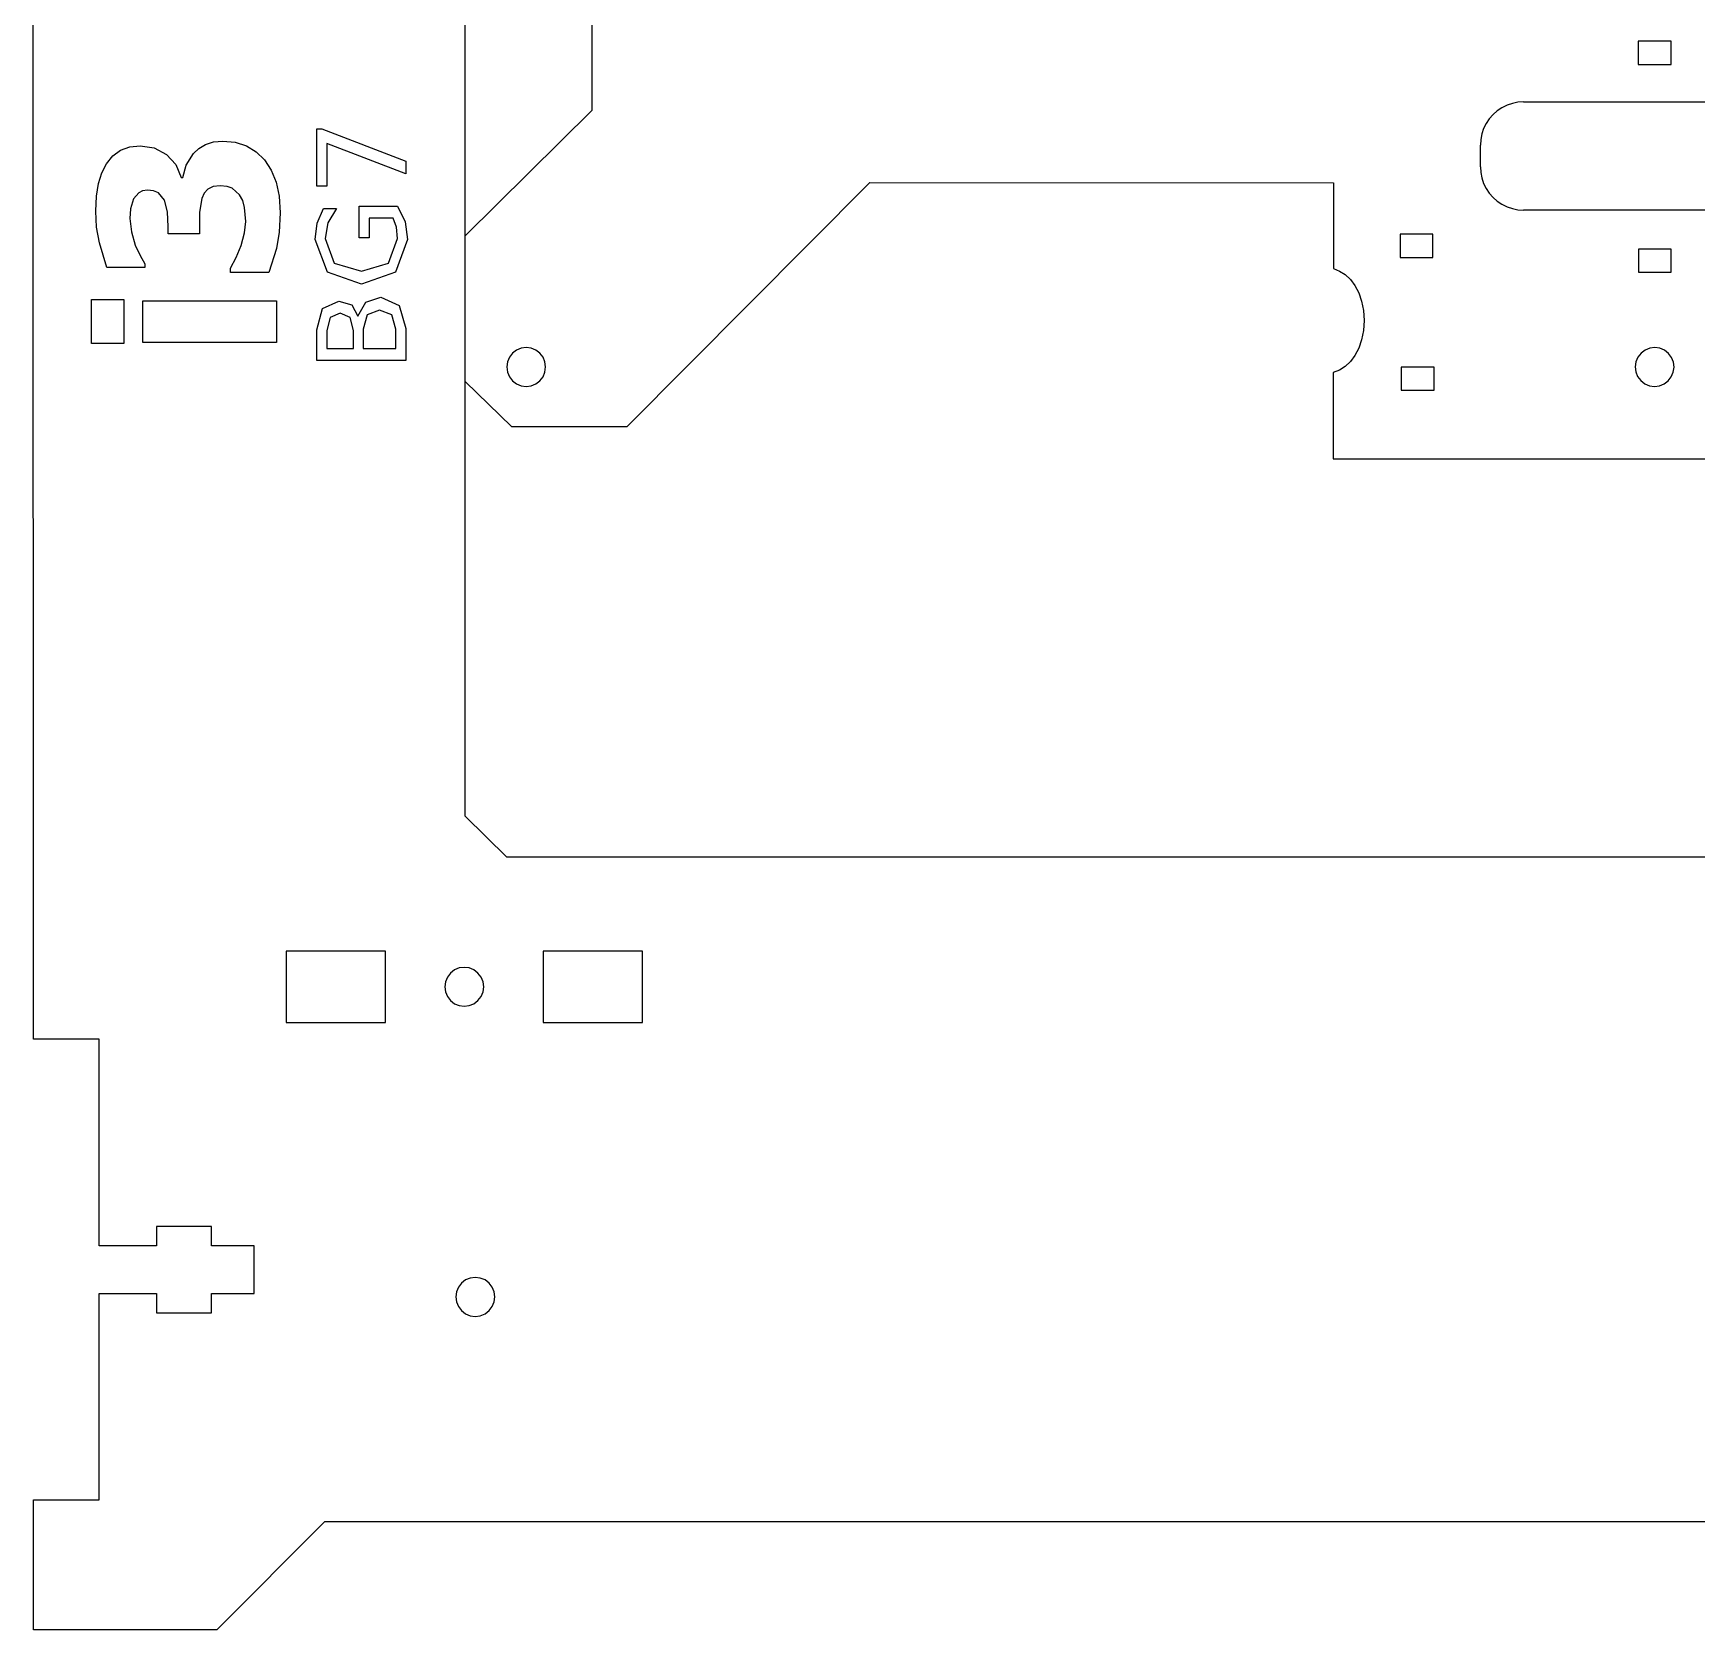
# Model space of a CAD drawing. Extents: x -217 to 602, y -128 to 416.
# Drawn here: x -217.3 to -63.5, y -10.7 to 136.9 of the extents above; entities that cross this region are included whole.
import ezdxf

# ---------------------------------------------------------------- set-up
doc = ezdxf.new("R2010")
doc.units = 0
doc.layers.add('Layer_1', color=7, linetype='CONTINUOUS')

msp = doc.modelspace()

# ---------------------------------------------------------------- linework, layer by layer
at = {"layer": 'Layer_1', "color": 4}
for p, q in [((-165.704128, 183.305169), (-165.647108, 129.773032)), ((-165.647108, 129.773032), (-177.320959, 118.224047)), ((-162.399249, 100.579683), (-139.954931, 123.133359)), ((-139.954931, 123.133359), (-97.087546, 123.090179)), ((-97.087546, 123.090179), (-97.109842, 115.16363)), ((-97.109842, 115.16363), (-96.550576, 114.940533)), ((-96.550576, 114.940533), (-96.016171, 114.606297)), ((-96.016171, 114.606297), (-95.532572, 114.151101)), ((-95.532572, 114.151101), (-95.111229, 113.593289)), ((-95.111229, 113.593289), (-94.763587, 112.917197)), ((-94.763587, 112.917197), (-94.501098, 112.141227)), ((-94.501098, 112.141227), (-94.335208, 111.283723)), ((-94.335208, 111.283723), (-94.277366, 110.363058)), ((-94.335208, 109.442421), (-94.501098, 108.584917)), ((-94.277366, 110.363058), (-94.335208, 109.442421)), ((-94.763587, 107.808947), (-95.111229, 107.132855)), ((-94.501098, 108.584917), (-94.763587, 107.808947)), ((-96.016171, 106.119847), (-96.550576, 105.785611)), ((-95.532572, 106.575043), (-96.016171, 106.119847)), ((-95.111229, 107.132855), (-95.532572, 106.575043)), ((-177.320959, 104.708566), (-173.074587, 100.579655)), ((-97.113739, 105.571715), (-97.118791, 97.590386)), ((-96.550576, 105.785611), (-97.113739, 105.571715)), ((-173.074587, 100.579655), (-162.399249, 100.579683)), ((-97.118791, 97.590386), (-60.321832, 97.564421))]:
    msp.add_line(p, q, dxfattribs=at)
at = {"layer": 'Layer_1', "color": 3}
for p, q in [((-177.349263, 64.545124), (-177.349263, 177.370894)), ((-173.518378, 60.754682), (-177.349263, 64.545124)), ((103.578773, 60.754682), (-173.518378, 60.754682)), ((-211.181498, 24.804933), (-211.181498, 43.904773)), ((-200.802296, 26.604918), (-205.892118, 26.604918)), ((-205.892118, 26.604918), (-205.892118, 24.804933)), ((-200.802296, 24.804933), (-200.802296, 26.604918)), ((-205.892118, 24.804933), (-211.181498, 24.804933)), ((-196.860188, 24.804933), (-200.802296, 24.804933)), ((-196.860188, 20.404933), (-196.860188, 24.804933)), ((-211.181498, 1.305082), (-211.181498, 20.404933)), ((-211.181498, 20.404933), (-205.892118, 20.404933)), ((-205.892118, 20.404933), (-205.892118, 18.604948)), ((-200.802296, 18.604948), (-200.802296, 20.404933)), ((-200.802296, 20.404933), (-196.860188, 20.404933)), ((-205.892118, 18.604948), (-200.802296, 18.604948))]:
    msp.add_line(p, q, dxfattribs=at)
at = {"layer": 'Layer_1', "color": 2}
for p, q in [((-217.260847, 43.909317), (-217.278345, 169.482515)), ((-211.181498, 43.904773), (-217.269314, 43.904773)), ((-217.269314, 1.305082), (-211.181498, 1.305082)), ((-217.269314, -10.69481), (-217.269314, 1.305082)), ((-200.303299, -10.69481), (-190.323272, -0.694886)), ((-190.323272, -0.694886), (83.627976, -0.694886)), ((-200.303299, -10.69481), (-217.269314, -10.69481))]:
    msp.add_line(p, q, dxfattribs=at)
at = {"layer": 'Layer_1', "color": 7}
for p, q in [((-68.924066, 136.18783), (-68.924066, 134.053186)), ((-65.898567, 136.18783), (-68.924066, 136.18783)), ((-65.898567, 134.053186), (-65.898567, 136.18783)), ((-68.924066, 134.053186), (-65.898567, 134.053186)), ((-82.353068, 129.408062), (-82.697379, 129.014673)), ((-81.960497, 129.753051), (-82.353068, 129.408062)), ((-81.526298, 130.043768), (-81.960497, 129.753051)), ((-81.057979, 130.275162), (-81.526298, 130.043768)), ((-80.563525, 130.443366), (-81.057979, 130.275162)), ((-80.051377, 130.545446), (-80.563525, 130.443366)), ((-79.53031, 130.579652), (-80.051377, 130.545446)), ((-79.53031, 130.579652), (-56.576302, 130.579652)), ((-83.218446, 128.110405), (-83.386284, 127.614964)), ((-82.987475, 128.579684), (-83.218446, 128.110405)), ((-82.697379, 129.014673), (-82.987475, 128.579684)), ((-83.488166, 127.101771), (-83.522343, 126.579688)), ((-83.522315, 124.579664), (-83.522315, 126.579688)), ((-83.386284, 127.614964), (-83.488166, 127.101771)), ((-83.522315, 124.579664), (-83.488166, 124.057609)), ((-83.488166, 124.057609), (-83.386284, 123.544416)), ((-83.386284, 123.544416), (-83.218446, 123.048947)), ((-83.218446, 123.048947), (-82.987475, 122.579724)), ((-82.987475, 122.579724), (-82.697379, 122.14465)), ((-82.697379, 122.14465), (-82.353068, 121.751261)), ((-82.353068, 121.751261), (-81.960497, 121.4063)), ((-81.960497, 121.4063), (-81.526298, 121.115583)), ((-81.526298, 121.115583), (-81.057979, 120.884189)), ((-81.057979, 120.884189), (-80.563525, 120.716041)), ((-80.563525, 120.716041), (-80.051377, 120.613962)), ((-80.051377, 120.613962), (-79.53031, 120.579728)), ((-56.576302, 120.579728), (-79.53031, 120.579728)), ((-87.918742, 118.335553), (-90.94424, 118.335553)), ((-90.94424, 118.335553), (-90.94424, 116.200909)), ((-87.918742, 116.200909), (-87.918742, 118.335553)), ((-68.918209, 116.967396), (-68.918209, 114.832752)), ((-65.892711, 116.967396), (-68.918209, 116.967396)), ((-65.892711, 114.832752), (-65.892711, 116.967396)), ((-90.94424, 116.200909), (-87.918742, 116.200909)), ((-68.918209, 114.832752), (-65.892711, 114.832752)), ((-172.617133, 107.628296), (-172.989158, 107.342208)), ((-172.183865, 107.808128), (-172.617133, 107.628296)), ((-171.718932, 107.869455), (-172.183865, 107.808128)), ((-171.253971, 107.808128), (-171.718932, 107.869455)), ((-170.820732, 107.628296), (-171.253971, 107.808128)), ((-170.448678, 107.342208), (-170.820732, 107.628296)), ((-68.298204, 107.638259), (-68.673418, 107.356403)), ((-67.862961, 107.813208), (-68.298204, 107.638259)), ((-67.397351, 107.869342), (-67.862961, 107.813208)), ((-66.933123, 107.802794), (-67.397351, 107.869342)), ((-66.501916, 107.618136), (-66.933123, 107.802794)), ((-173.454119, 106.535334), (-173.515333, 106.06947)), ((-173.274654, 106.969448), (-173.454119, 106.535334)), ((-172.989158, 107.342208), (-173.274654, 106.969448)), ((-170.163211, 106.969448), (-170.448678, 107.342208)), ((-169.983717, 106.535334), (-170.163211, 106.969448)), ((-169.922503, 106.06947), (-169.983717, 106.535334)), ((-69.147354, 106.554751), (-69.213733, 106.089592)), ((-68.963035, 106.986833), (-69.147354, 106.554751)), ((-68.673418, 107.356403), (-68.963035, 106.986833)), ((-66.13308, 107.327927), (-66.501916, 107.618136)), ((-65.851789, 106.951979), (-66.13308, 107.327927)), ((-65.677178, 106.515861), (-65.851789, 106.951979)), ((-65.621157, 106.049348), (-65.677178, 106.515861)), ((-173.515333, 106.06947), (-173.454119, 105.603578)), ((-173.454119, 105.603578), (-173.274654, 105.169492)), ((-173.274654, 105.169492), (-172.989158, 104.796676)), ((-172.989158, 104.796676), (-172.617133, 104.510644)), ((-170.820732, 104.510644), (-170.448678, 104.796676)), ((-170.448678, 104.796676), (-170.163211, 105.169492)), ((-170.163211, 105.169492), (-169.983717, 105.603578)), ((-169.983717, 105.603578), (-169.922503, 106.06947)), ((-87.807052, 106.064842), (-90.832551, 106.064842)), ((-90.832551, 106.064842), (-90.832551, 103.930197)), ((-87.807052, 103.930197), (-87.807052, 106.064842)), ((-69.213733, 106.089592), (-69.15774, 105.623079)), ((-69.15774, 105.623079), (-68.983129, 105.186961)), ((-68.983129, 105.186961), (-68.70181, 104.811013)), ((-68.70181, 104.811013), (-68.332974, 104.520804)), ((-66.536714, 104.500653), (-66.161499, 104.782537)), ((-66.161499, 104.782537), (-65.871855, 105.152107)), ((-65.871855, 105.152107), (-65.687564, 105.584161)), ((-65.687564, 105.584161), (-65.621157, 106.049348)), ((-172.617133, 104.510644), (-172.183865, 104.330784)), ((-172.183865, 104.330784), (-171.718932, 104.269485)), ((-171.718932, 104.269485), (-171.253971, 104.330784)), ((-171.253971, 104.330784), (-170.820732, 104.510644)), ((-90.832551, 103.930197), (-87.807052, 103.930197)), ((-68.332974, 104.520804), (-67.901766, 104.336146)), ((-67.901766, 104.336146), (-67.437539, 104.269598)), ((-67.437539, 104.269598), (-66.971929, 104.325704)), ((-66.971929, 104.325704), (-66.536714, 104.500653)), ((-193.910317, 52.05473), (-193.910317, 45.454738)), ((-184.728697, 52.05473), (-193.910317, 52.05473)), ((-184.728697, 45.454738), (-184.728697, 52.05473)), ((-160.976282, 52.05473), (-170.157874, 52.05473)), ((-170.157874, 52.05473), (-170.157874, 45.454738)), ((-160.976282, 45.454738), (-160.976282, 52.05473)), ((-179.180151, 49.221078), (-179.241422, 48.754762)), ((-179.000517, 49.655616), (-179.180151, 49.221078)), ((-178.714739, 50.028742), (-179.000517, 49.655616)), ((-178.342346, 50.315084), (-178.714739, 50.028742)), ((-177.908684, 50.495086), (-178.342346, 50.315084)), ((-177.443299, 50.556469), (-177.908684, 50.495086)), ((-176.977887, 50.495086), (-177.443299, 50.556469)), ((-176.544224, 50.315084), (-176.977887, 50.495086)), ((-176.171832, 50.028742), (-176.544224, 50.315084)), ((-175.886082, 49.655616), (-176.171832, 50.028742)), ((-175.706447, 49.221078), (-175.886082, 49.655616)), ((-175.645177, 48.754762), (-175.706447, 49.221078)), ((-179.241422, 48.754762), (-179.180151, 48.288447)), ((-179.180151, 48.288447), (-179.000517, 47.853909)), ((-179.000517, 47.853909), (-178.714739, 47.480755)), ((-176.171832, 47.480755), (-175.886082, 47.853909)), ((-175.886082, 47.853909), (-175.706447, 48.288447)), ((-175.706447, 48.288447), (-175.645177, 48.754762)), ((-178.714739, 47.480755), (-178.342346, 47.194412)), ((-178.342346, 47.194412), (-177.908684, 47.014439)), ((-177.908684, 47.014439), (-177.443299, 46.953056)), ((-177.443299, 46.953056), (-176.977887, 47.014439)), ((-176.977887, 47.014439), (-176.544224, 47.194412)), ((-176.544224, 47.194412), (-176.171832, 47.480755)), ((-193.910317, 45.454738), (-184.728697, 45.454738)), ((-170.157874, 45.454738), (-160.976282, 45.454738)), ((-177.320871, 21.647417), (-177.693264, 21.361102)), ((-176.88718, 21.827418), (-177.320871, 21.647417)), ((-176.421796, 21.888801), (-176.88718, 21.827418)), ((-175.956412, 21.827418), (-176.421796, 21.888801)), ((-175.522749, 21.647417), (-175.956412, 21.827418)), ((-175.150328, 21.361102), (-175.522749, 21.647417)), ((-178.158648, 20.553382), (-178.219918, 20.087095)), ((-178.219918, 20.087095), (-178.158648, 19.620779)), ((-177.979014, 20.987976), (-178.158648, 20.553382)), ((-177.693264, 21.361102), (-177.979014, 20.987976)), ((-174.864578, 20.987976), (-175.150328, 21.361074)), ((-174.684944, 20.553382), (-174.864578, 20.987976)), ((-174.623674, 20.087095), (-174.684944, 20.553382)), ((-174.684944, 19.620779), (-174.623674, 20.087095)), ((-178.158648, 19.620779), (-177.979014, 19.186241)), ((-177.979014, 19.186241), (-177.693264, 18.813059)), ((-177.693264, 18.813059), (-177.320871, 18.526716)), ((-177.320871, 18.526716), (-176.88718, 18.346771)), ((-175.956412, 18.346771), (-175.522749, 18.526716)), ((-175.522749, 18.526716), (-175.150328, 18.813059)), ((-175.150328, 18.813059), (-174.864578, 19.186241)), ((-174.864578, 19.186241), (-174.684944, 19.620751)), ((-176.88718, 18.346771), (-176.421796, 18.285388)), ((-176.421796, 18.285388), (-175.956412, 18.346771))]:
    msp.add_line(p, q, dxfattribs=at)
at = {"layer": 'Layer_1', "color": 1}
for p, q in [((-191.074322, 122.786071), (-191.074322, 128.077737)), ((-191.074322, 128.077737), (-190.600274, 128.077737)), ((-190.600274, 128.077737), (-182.844694, 125.09015)), ((-209.930548, 125.591108), (-209.204306, 126.113832)), ((-209.204306, 126.113832), (-208.357216, 126.427483)), ((-208.357216, 126.427483), (-207.408554, 126.532054)), ((-207.408554, 126.532054), (-206.100172, 126.329817)), ((-206.100172, 126.329817), (-204.964877, 125.723177)), ((-202.477229, 125.816723), (-201.987065, 126.26928)), ((-201.987065, 126.26928), (-201.373373, 126.636589)), ((-201.373373, 126.636589), (-200.633415, 126.880071)), ((-200.633415, 126.880071), (-199.764396, 126.96123)), ((-199.764396, 126.96123), (-198.619449, 126.849786)), ((-198.619449, 126.849786), (-197.578811, 126.515547)), ((-197.578811, 126.515547), (-196.664467, 125.966656)), ((-182.844694, 123.927087), (-190.13726, 126.738283)), ((-190.13726, 126.738283), (-190.13726, 122.786071)), ((-210.942315, 124.021541), (-210.516752, 124.859306)), ((-210.516752, 124.859306), (-209.930548, 125.591108)), ((-204.964877, 125.723177), (-204.101333, 124.786383)), ((-204.101333, 124.786383), (-203.60846, 123.593723)), ((-203.454706, 123.593723), (-203.158175, 124.732752)), ((-203.158175, 124.732752), (-202.477229, 125.816723)), ((-196.664467, 125.966656), (-195.898403, 125.211443)), ((-195.898403, 125.211443), (-195.287448, 124.266414)), ((-182.844694, 125.09015), (-182.844694, 123.927087)), ((-211.442074, 121.856324), (-211.252618, 123.026967)), ((-211.252618, 123.026967), (-210.942315, 124.021541)), ((-203.60846, 123.593723), (-203.454706, 123.593723)), ((-195.287448, 124.266414), (-194.838546, 123.170026)), ((-194.838546, 123.170026), (-194.562617, 121.870073)), ((-211.505236, 120.490351), (-211.442074, 121.856324)), ((-208.023629, 121.612845), (-208.287253, 120.688437)), ((-207.534933, 122.185112), (-208.023629, 121.612845)), ((-207.176596, 122.358425), (-207.534933, 122.185112)), ((-206.727637, 122.416207), (-207.176596, 122.358425)), ((-206.156588, 122.354305), (-206.727637, 122.416207)), ((-205.717225, 122.168577), (-206.156588, 122.354305)), ((-205.135141, 121.480776), (-205.717225, 122.168577)), ((-204.871518, 120.41331), (-205.135141, 121.480776)), ((-201.697392, 121.656877), (-201.906068, 120.391294)), ((-201.468115, 122.132814), (-201.697392, 121.656877)), ((-201.131763, 122.504241), (-201.468115, 122.132814)), ((-200.658137, 122.743602), (-201.131763, 122.504241)), ((-200.017013, 122.823369), (-200.658137, 122.743602)), ((-199.364939, 122.766981), (-200.017013, 122.823369)), ((-198.880278, 122.597789), (-199.364939, 122.766981)), ((-198.204836, 121.998022), (-198.880278, 122.597789)), ((-197.915135, 121.468389), (-198.204836, 121.998022)), ((-197.749019, 120.825984), (-197.915135, 121.468389)), ((-194.562617, 121.870073), (-194.470641, 120.314284)), ((-190.13726, 122.786071), (-191.074322, 122.786071)), ((-211.4215, 119.00882), (-211.505264, 120.490351)), ((-208.287253, 120.688437), (-208.353152, 119.786049)), ((-204.805647, 119.037708), (-204.871518, 120.41331)), ((-201.906068, 120.391294), (-201.928081, 119.092736)), ((-197.64471, 119.532904), (-197.749019, 120.825984)), ((-194.470641, 120.314284), (-194.550256, 118.535607)), ((-191.024708, 119.374046), (-190.440423, 120.713501)), ((-190.440423, 120.713501), (-189.255315, 120.713501)), ((-189.255315, 120.713501), (-190.043562, 119.401608)), ((-187.144152, 118.007033), (-187.144152, 120.928476)), ((-187.144152, 120.928476), (-183.610871, 120.928476)), ((-183.610871, 120.928476), (-182.91635, 119.506338)), ((-211.170294, 117.557537), (-211.4215, 119.00882)), ((-208.353152, 119.786049), (-208.210376, 118.553474)), ((-208.210376, 118.553474), (-207.847918, 117.331954)), ((-204.805647, 118.388399), (-204.805647, 119.037708)), ((-201.928081, 119.092736), (-201.928081, 118.388399)), ((-198.06206, 117.315419), (-197.749019, 118.477824)), ((-197.749019, 118.477824), (-197.64471, 119.532904)), ((-194.550256, 118.535607), (-194.789129, 117.029299)), ((-191.223166, 117.847182), (-191.024708, 119.374046)), ((-190.043562, 119.401608), (-190.308145, 117.940888)), ((-184.018767, 119.826045), (-186.229131, 119.826045)), ((-186.229131, 119.826045), (-186.229131, 118.007033)), ((-183.699065, 118.99371), (-184.018767, 119.826045)), ((-183.599836, 117.940888), (-183.699065, 118.99371)), ((-182.91635, 119.506338), (-182.684815, 117.847182)), ((-210.472867, 115.274032), (-211.170294, 117.557537)), ((-207.847918, 117.331954), (-207.392129, 116.363517)), ((-201.928081, 118.388399), (-204.805647, 118.388399)), ((-198.517849, 116.177818), (-198.06206, 117.315419)), ((-194.789129, 117.029299), (-195.50301, 114.800822)), ((-190.093148, 114.826521), (-191.223166, 117.847182)), ((-190.308145, 117.940888), (-189.464781, 115.66988)), ((-186.229131, 118.007033), (-187.144152, 118.007033)), ((-184.443201, 115.66988), (-183.599836, 117.940888)), ((-182.684815, 117.847182), (-183.809301, 114.826521)), ((-207.392129, 116.363517), (-206.969275, 115.615177)), ((-206.969275, 115.615177), (-206.969275, 115.274032)), ((-199.050515, 115.196991), (-198.517849, 116.177818)), ((-189.464781, 115.66988), (-186.951225, 114.914715)), ((-186.951225, 114.914715), (-184.443201, 115.66988)), ((-206.969275, 115.274032), (-210.472867, 115.274032)), ((-199.050515, 114.800822), (-199.050515, 115.196991)), ((-195.50301, 114.800822), (-199.050515, 114.800822)), ((-186.951225, 113.740628), (-190.093148, 114.826521)), ((-183.809301, 114.826521), (-186.951225, 113.740628)), ((-211.900601, 108.230886), (-211.900601, 112.302698)), ((-211.900601, 112.302698), (-208.902244, 112.302698)), ((-208.902244, 112.302698), (-208.902244, 108.230886)), ((-186.543329, 112.053908), (-185.148756, 112.511418)), ((-185.148756, 112.511418), (-183.445517, 111.761765)), ((-207.144959, 108.340936), (-207.144959, 112.192645)), ((-207.144959, 112.192645), (-194.811086, 112.192645)), ((-194.811086, 112.192645), (-194.811086, 108.340936)), ((-191.074322, 109.518319), (-190.545156, 111.480644)), ((-190.545156, 111.480644), (-189.040347, 112.169664)), ((-188.919076, 111.050698), (-189.850635, 110.648308)), ((-189.040347, 112.169664), (-187.838701, 111.816886)), ((-187.982013, 110.648308), (-188.919076, 111.050698)), ((-187.838701, 111.816886), (-187.281961, 110.7806)), ((-187.281961, 110.7806), (-186.543329, 112.053908)), ((-186.40552, 110.901868), (-186.774836, 109.57344)), ((-185.270027, 111.337328), (-186.40552, 110.901868)), ((-184.129003, 110.901868), (-185.270027, 111.337328)), ((-183.759687, 109.57344), (-184.129003, 110.901868)), ((-183.445517, 111.761765), (-182.844694, 109.62856)), ((-191.074322, 106.674046), (-191.074322, 109.518319)), ((-189.850635, 110.648308), (-190.159301, 109.435636)), ((-190.159301, 109.435636), (-190.159301, 107.787503)), ((-187.67885, 109.435636), (-187.982013, 110.648308)), ((-187.67885, 107.787503), (-187.67885, 109.435636)), ((-186.774836, 109.57344), (-186.774836, 107.787503)), ((-183.759687, 107.787503), (-183.759687, 109.57344)), ((-182.844694, 109.62856), (-182.844694, 106.674046)), ((-208.902244, 108.230886), (-211.900601, 108.230886)), ((-194.811086, 108.340936), (-207.144959, 108.340936)), ((-190.159301, 107.787503), (-187.67885, 107.787503)), ((-186.774836, 107.787503), (-183.759687, 107.787503)), ((-182.844694, 106.674046), (-191.074322, 106.674046))]:
    msp.add_line(p, q, dxfattribs=at)

doc.saveas('drawing.dxf')
